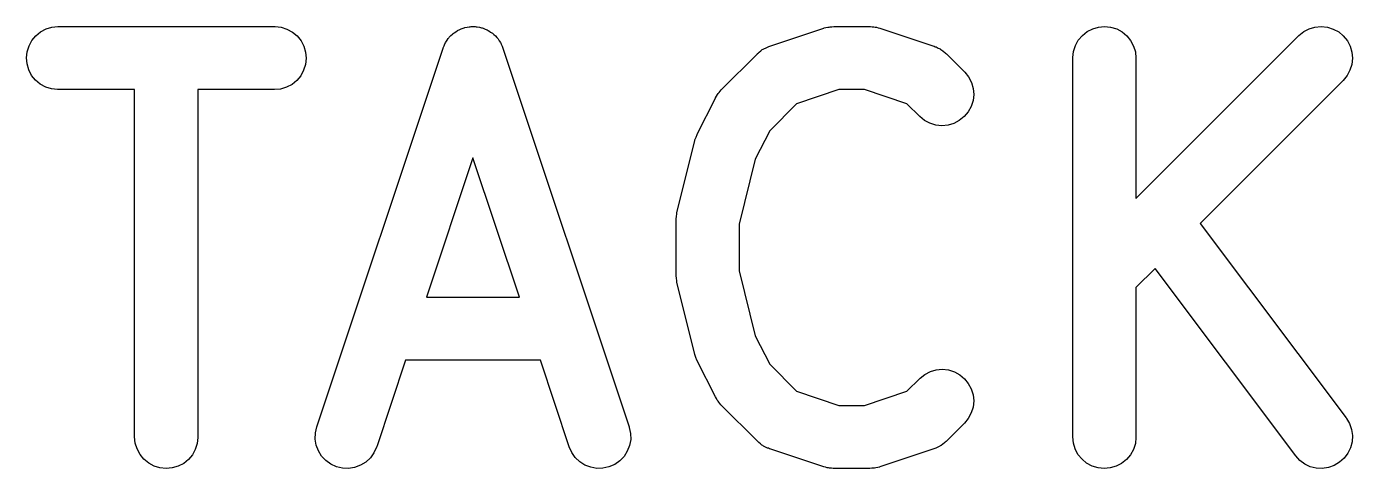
# Model space of a CAD drawing. Extents: x 1.2 to 20.5, y -8.3 to 2.7.
# Drawn here: x 12.6333 to 13.0467, y -5.5633 to -5.4255 of the extents above; entities that cross this region are included whole.
import ezdxf

# ---------------------------------------------------------------- set-up
doc = ezdxf.new("R2010")
doc.units = 0
doc.header["$MEASUREMENT"] = 0
doc.layers.add('BLACK', color=7, linetype='CONTINUOUS')

msp = doc.modelspace()

# ---------------------------------------------------------------- linework, layer by layer
at = {"layer": 'BLACK', "linetype": 'CONTINUOUS'}
for p, q in [((12.6362, -5.42834), (12.6377, -5.42712)), ((12.6377, -5.42712), (12.6394, -5.42622)), ((12.6394, -5.42622), (12.6412, -5.42567)), ((12.6412, -5.42567), (12.6431, -5.42548)), ((12.6431, -5.42548), (12.7106, -5.42548)), ((12.7106, -5.42548), (12.7108, -5.42548)), ((12.7108, -5.42548), (12.7127, -5.42569)), ((12.7127, -5.42569), (12.7145, -5.42627)), ((12.7145, -5.42627), (12.7162, -5.4272)), ((12.7162, -5.4272), (12.7177, -5.42843)), ((12.7656, -5.42832), (12.7661, -5.42783)), ((12.7661, -5.42783), (12.7663, -5.42767)), ((12.7663, -5.42767), (12.7666, -5.42748)), ((12.7666, -5.42748), (12.7671, -5.42712)), ((12.7671, -5.42712), (12.7677, -5.42673)), ((12.7677, -5.42673), (12.7679, -5.42662)), ((12.7679, -5.42662), (12.7682, -5.42647)), ((12.7682, -5.42647), (12.7688, -5.42623)), ((12.7688, -5.42623), (12.7694, -5.42596)), ((12.7694, -5.42596), (12.7697, -5.4259)), ((12.7697, -5.4259), (12.77, -5.4258)), ((12.77, -5.4258), (12.7707, -5.42569)), ((12.7707, -5.42569), (12.7713, -5.42555)), ((12.7713, -5.42555), (12.7716, -5.42554)), ((12.7716, -5.42554), (12.7719, -5.4255)), ((12.7719, -5.4255), (12.7726, -5.42552)), ((12.7726, -5.42552), (12.7732, -5.42551)), ((12.7732, -5.42551), (12.7735, -5.42556)), ((12.7735, -5.42556), (12.7738, -5.42557)), ((12.7738, -5.42557), (12.7745, -5.42572)), ((12.7745, -5.42572), (12.7751, -5.42584)), ((12.7751, -5.42584), (12.7754, -5.42594)), ((12.7754, -5.42594), (12.7757, -5.42601)), ((12.7757, -5.42601), (12.7763, -5.42629)), ((12.7763, -5.42629), (12.7769, -5.42653)), ((12.7769, -5.42653), (12.7772, -5.42668)), ((12.7772, -5.42668), (12.7774, -5.4268)), ((12.7774, -5.4268), (12.778, -5.4272)), ((12.778, -5.4272), (12.7786, -5.42756)), ((12.7786, -5.42756), (12.7788, -5.42775)), ((12.7788, -5.42775), (12.779, -5.42792)), ((12.779, -5.42792), (12.7795, -5.42842)), ((12.865, -5.43161), (12.8819, -5.42598)), ((12.8819, -5.42598), (12.882, -5.42594)), ((12.882, -5.42594), (12.8825, -5.42583)), ((12.8825, -5.42583), (12.8831, -5.42567)), ((12.8831, -5.42567), (12.8835, -5.42563)), ((12.8835, -5.42563), (12.8839, -5.42554)), ((12.8839, -5.42554), (12.8844, -5.42553)), ((12.8844, -5.42553), (12.885, -5.42548)), ((12.885, -5.42548), (12.8962, -5.42548)), ((12.8962, -5.42548), (12.8964, -5.42548)), ((12.8964, -5.42548), (12.8969, -5.42554)), ((12.8969, -5.42554), (12.8975, -5.42556)), ((12.8975, -5.42556), (12.8979, -5.42565)), ((12.8979, -5.42565), (12.8983, -5.42569)), ((12.8983, -5.42569), (12.8988, -5.42586)), ((12.8988, -5.42586), (12.8993, -5.42598)), ((12.8993, -5.42598), (12.9162, -5.43161)), ((12.9625, -5.42829), (12.964, -5.42708)), ((12.964, -5.42708), (12.9657, -5.42619)), ((12.9657, -5.42619), (12.9675, -5.42565)), ((12.9675, -5.42565), (12.9694, -5.42548)), ((12.9694, -5.42548), (12.9713, -5.42568)), ((12.9713, -5.42568), (12.9732, -5.42625)), ((12.9732, -5.42625), (12.9749, -5.42716)), ((12.9749, -5.42716), (12.9763, -5.42839)), ((13.03, -5.42826), (13.0315, -5.42707)), ((13.0315, -5.42707), (13.0332, -5.42618)), ((13.0332, -5.42618), (13.035, -5.42565)), ((13.035, -5.42565), (13.0369, -5.42548)), ((13.0369, -5.42548), (13.0389, -5.42569)), ((13.0389, -5.42569), (13.0407, -5.42626)), ((13.0407, -5.42626), (13.0424, -5.42718)), ((13.0424, -5.42718), (13.0438, -5.42841)), ((12.6335, -5.43334), (12.6341, -5.43151)), ((12.6341, -5.43151), (12.635, -5.42982)), ((12.635, -5.42982), (12.6362, -5.42834)), ((12.7177, -5.42843), (12.7189, -5.42993)), ((12.7189, -5.42993), (12.7198, -5.43163)), ((12.7198, -5.43163), (12.7203, -5.43348)), ((12.7632, -5.43208), (12.7635, -5.43146)), ((12.7635, -5.43146), (12.7637, -5.43083)), ((12.7637, -5.43083), (12.7639, -5.43059)), ((12.7639, -5.43059), (12.764, -5.43033)), ((12.764, -5.43033), (12.7644, -5.42978)), ((12.7644, -5.42978), (12.7648, -5.42921)), ((12.7648, -5.42921), (12.765, -5.42901)), ((12.765, -5.42901), (12.7651, -5.42878)), ((12.7651, -5.42878), (12.7656, -5.42832)), ((12.7795, -5.42842), (12.7799, -5.42888)), ((12.7799, -5.42888), (12.7801, -5.42911)), ((12.7801, -5.42911), (12.7803, -5.42932)), ((12.7803, -5.42932), (12.7807, -5.4299)), ((12.7807, -5.4299), (12.7811, -5.43045)), ((12.7811, -5.43045), (12.7812, -5.43071)), ((12.7812, -5.43071), (12.7813, -5.43095)), ((12.7813, -5.43095), (12.7816, -5.43159)), ((12.7816, -5.43159), (12.7818, -5.43221)), ((12.8639, -5.43212), (12.8645, -5.43181)), ((12.8645, -5.43181), (12.8647, -5.43173)), ((12.8647, -5.43173), (12.865, -5.43161)), ((12.9162, -5.43161), (12.9163, -5.43165)), ((12.9163, -5.43165), (12.9166, -5.43177)), ((12.9166, -5.43177), (12.9169, -5.43186)), ((12.9169, -5.43186), (12.9175, -5.43218)), ((12.9597, -5.43327), (12.9603, -5.43144)), ((12.9603, -5.43144), (12.9612, -5.42976)), ((12.9612, -5.42976), (12.9625, -5.42829)), ((12.9763, -5.42839), (12.9775, -5.42987)), ((12.9775, -5.42987), (12.9784, -5.43157)), ((12.9784, -5.43157), (12.979, -5.43341)), ((12.9792, -5.47905), (13.0299, -5.42836)), ((13.0299, -5.42836), (13.03, -5.42826)), ((13.0438, -5.42841), (13.0451, -5.4299)), ((13.0451, -5.4299), (13.046, -5.4316)), ((13.046, -5.4316), (13.0465, -5.43344)), ((12.6333, -5.43525), (12.6335, -5.43334)), ((12.6335, -5.43716), (12.6333, -5.43525)), ((12.7203, -5.43348), (12.7205, -5.43539)), ((12.7205, -5.43539), (12.7203, -5.4373)), ((12.7238, -5.55032), (12.7632, -5.43221)), ((12.7632, -5.43221), (12.7632, -5.43208)), ((12.7818, -5.43221), (12.8212, -5.55032)), ((12.8499, -5.44523), (12.8612, -5.43399)), ((12.8612, -5.43389), (12.8615, -5.43371)), ((12.8612, -5.43399), (12.8612, -5.43389)), ((12.8615, -5.43371), (12.8617, -5.4335)), ((12.8617, -5.4335), (12.8622, -5.43311)), ((12.8622, -5.43311), (12.8627, -5.43269)), ((12.8627, -5.43269), (12.863, -5.43256)), ((12.863, -5.43256), (12.8632, -5.43239)), ((12.8632, -5.43239), (12.8639, -5.43212)), ((12.9175, -5.43218), (12.9181, -5.43246)), ((12.9181, -5.43246), (12.9183, -5.43263)), ((12.9183, -5.43263), (12.9186, -5.43277)), ((12.9186, -5.43277), (12.9191, -5.43319)), ((12.9191, -5.43319), (12.9196, -5.43359)), ((12.9196, -5.43359), (12.9198, -5.4338)), ((12.9198, -5.4338), (12.9201, -5.43399)), ((12.9201, -5.43399), (12.9257, -5.43961)), ((12.9595, -5.43518), (12.9597, -5.43327)), ((12.9595, -5.43532), (12.9595, -5.43518)), ((12.9595, -5.55343), (12.9595, -5.43532)), ((12.979, -5.43341), (12.9792, -5.43532)), ((12.9792, -5.43532), (12.9792, -5.47905)), ((13.0465, -5.43344), (13.0467, -5.43535)), ((13.0467, -5.43535), (13.0465, -5.43727)), ((12.634, -5.43901), (12.6335, -5.43716)), ((12.6349, -5.44071), (12.634, -5.43901)), ((12.7197, -5.43913), (12.7188, -5.44082)), ((12.7203, -5.4373), (12.7197, -5.43913)), ((12.9257, -5.43961), (12.9258, -5.43971)), ((12.9258, -5.43971), (12.927, -5.44121)), ((13.0459, -5.4391), (13.045, -5.4408)), ((13.0465, -5.43727), (13.0459, -5.4391)), ((12.6361, -5.44221), (12.6349, -5.44071)), ((12.6376, -5.44344), (12.6361, -5.44221)), ((12.6393, -5.44437), (12.6376, -5.44344)), ((12.6411, -5.44495), (12.6393, -5.44437)), ((12.7144, -5.44442), (12.7125, -5.44498)), ((12.7161, -5.44352), (12.7144, -5.44442)), ((12.7176, -5.4423), (12.7161, -5.44352)), ((12.7188, -5.44082), (12.7176, -5.4423)), ((12.927, -5.44121), (12.9279, -5.44291)), ((12.9279, -5.44291), (12.9284, -5.44476)), ((13.0438, -5.44228), (12.9992, -5.48686)), ((13.045, -5.4408), (13.0438, -5.44228)), ((12.643, -5.44516), (12.6411, -5.44495)), ((12.6431, -5.44516), (12.643, -5.44516)), ((12.667, -5.44516), (12.6431, -5.44516)), ((12.667, -5.55343), (12.667, -5.44516)), ((12.7106, -5.44516), (12.6867, -5.44516)), ((12.6867, -5.44516), (12.6867, -5.55343)), ((12.7125, -5.44498), (12.7106, -5.44516)), ((12.8424, -5.45904), (12.8481, -5.44779)), ((12.8481, -5.44767), (12.8484, -5.44721)), ((12.8481, -5.44779), (12.8481, -5.44767)), ((12.8484, -5.44721), (12.8487, -5.44672)), ((12.8487, -5.44672), (12.8489, -5.4464)), ((12.8489, -5.4464), (12.8492, -5.44606)), ((12.8492, -5.44606), (12.8496, -5.44566)), ((12.8496, -5.44566), (12.8499, -5.44523)), ((12.8866, -5.44516), (12.8734, -5.44955)), ((12.8946, -5.44516), (12.8866, -5.44516)), ((12.9078, -5.44955), (12.8946, -5.44516)), ((12.9284, -5.44858), (12.9278, -5.45041)), ((12.9284, -5.44476), (12.9286, -5.44667)), ((12.9286, -5.44667), (12.9284, -5.44858)), ((12.8734, -5.44955), (12.865, -5.45802)), ((12.9118, -5.45353), (12.9078, -5.44955)), ((12.9269, -5.4521), (12.9256, -5.45358)), ((12.9278, -5.45041), (12.9269, -5.4521)), ((12.9133, -5.45475), (12.9118, -5.45353)), ((12.9149, -5.45566), (12.9133, -5.45475)), ((12.9168, -5.45622), (12.9149, -5.45566)), ((12.9187, -5.45641), (12.9168, -5.45622)), ((12.9206, -5.45623), (12.9187, -5.45641)), ((12.9224, -5.45568), (12.9206, -5.45623)), ((12.9241, -5.45479), (12.9224, -5.45568)), ((12.9256, -5.45358), (12.9241, -5.45479)), ((12.8417, -5.46083), (12.8421, -5.45998)), ((12.8417, -5.46088), (12.8417, -5.46083)), ((12.8417, -5.46092), (12.8417, -5.46088)), ((12.8417, -5.46105), (12.8417, -5.46092)), ((12.8421, -5.45998), (12.8424, -5.45912)), ((12.8424, -5.45908), (12.8424, -5.45904)), ((12.8424, -5.45912), (12.8424, -5.45908)), ((12.865, -5.45802), (12.8605, -5.46688)), ((12.8361, -5.48355), (12.8417, -5.46105)), ((12.7725, -5.46645), (12.758, -5.50984)), ((12.787, -5.50984), (12.7725, -5.46645)), ((12.8605, -5.46688), (12.8555, -5.48715)), ((12.8358, -5.48545), (12.8359, -5.48467)), ((12.8358, -5.48563), (12.8358, -5.48545)), ((12.8358, -5.4858), (12.8358, -5.48563)), ((12.8358, -5.48594), (12.8358, -5.4858)), ((12.8359, -5.48467), (12.836, -5.48389)), ((12.836, -5.48373), (12.8361, -5.48355)), ((12.836, -5.48389), (12.836, -5.48373)), ((12.8358, -5.50281), (12.8358, -5.48594)), ((12.8555, -5.48715), (12.8555, -5.5016)), ((12.9992, -5.48686), (13.0447, -5.54753)), ((12.8555, -5.5016), (12.8605, -5.52187)), ((12.9852, -5.50092), (12.9792, -5.50689)), ((13.029, -5.55934), (12.9852, -5.50092)), ((12.8358, -5.50299), (12.8358, -5.50281)), ((12.8358, -5.50316), (12.8358, -5.50299)), ((12.8359, -5.50394), (12.8358, -5.50316)), ((12.836, -5.50472), (12.8359, -5.50394)), ((12.836, -5.50489), (12.836, -5.50472)), ((12.836, -5.50507), (12.836, -5.50489)), ((12.8361, -5.5052), (12.836, -5.50507)), ((12.8417, -5.5277), (12.8361, -5.5052)), ((12.758, -5.50984), (12.787, -5.50984)), ((12.9792, -5.50689), (12.9792, -5.55343)), ((12.8605, -5.52187), (12.865, -5.53073)), ((12.7515, -5.52953), (12.7425, -5.55654)), ((12.7935, -5.52953), (12.7515, -5.52953)), ((12.8025, -5.55654), (12.7935, -5.52953)), ((12.8417, -5.52774), (12.8417, -5.5277)), ((12.8417, -5.52778), (12.8417, -5.52774)), ((12.842, -5.52864), (12.8417, -5.52778)), ((12.8423, -5.52951), (12.842, -5.52864)), ((12.8424, -5.52954), (12.8423, -5.52951)), ((12.8424, -5.52959), (12.8424, -5.52954)), ((12.8424, -5.52971), (12.8424, -5.52959)), ((12.8481, -5.54096), (12.8424, -5.52971)), ((12.865, -5.53073), (12.8734, -5.5392)), ((12.9078, -5.5392), (12.9118, -5.53522)), ((12.9118, -5.53522), (12.9119, -5.53513)), ((12.9119, -5.53513), (12.9134, -5.53393)), ((12.9134, -5.53393), (12.9151, -5.53304)), ((12.9151, -5.53304), (12.9169, -5.53251)), ((12.9169, -5.53251), (12.9188, -5.53234)), ((12.9188, -5.53234), (12.9207, -5.53255)), ((12.9207, -5.53255), (12.9226, -5.53312)), ((12.9226, -5.53312), (12.9243, -5.53404)), ((12.9243, -5.53404), (12.9257, -5.53527)), ((12.9257, -5.53527), (12.9269, -5.53676)), ((12.8734, -5.5392), (12.8866, -5.54359)), ((12.8946, -5.54359), (12.9078, -5.5392)), ((12.9269, -5.53676), (12.9278, -5.53846)), ((12.9278, -5.53846), (12.9284, -5.5403)), ((12.8484, -5.54143), (12.8481, -5.54096)), ((12.8486, -5.54192), (12.8484, -5.54143)), ((12.8489, -5.54224), (12.8486, -5.54192)), ((12.8491, -5.54259), (12.8489, -5.54224)), ((12.8495, -5.54299), (12.8491, -5.54259)), ((12.8498, -5.54342), (12.8495, -5.54299)), ((12.8499, -5.54352), (12.8498, -5.54342)), ((12.8612, -5.55477), (12.8499, -5.54352)), ((12.8866, -5.54359), (12.8946, -5.54359)), ((12.9284, -5.5403), (12.9286, -5.54222)), ((12.9286, -5.54222), (12.9284, -5.54413)), ((12.9269, -5.54766), (12.9257, -5.54914)), ((12.9278, -5.54596), (12.9269, -5.54766)), ((12.9284, -5.54413), (12.9278, -5.54596)), ((13.0447, -5.54753), (13.0448, -5.54764)), ((13.0448, -5.54764), (13.0458, -5.54929)), ((12.7234, -5.55219), (12.7238, -5.55032)), ((12.8212, -5.55032), (12.8212, -5.55045)), ((12.8212, -5.55045), (12.8216, -5.55233)), ((12.9257, -5.54914), (12.9201, -5.55477)), ((13.0458, -5.54929), (13.0464, -5.5511)), ((13.0464, -5.5511), (13.0467, -5.55301)), ((12.6672, -5.55534), (12.667, -5.55343)), ((12.6678, -5.55718), (12.6672, -5.55534)), ((12.6865, -5.55548), (12.6859, -5.55731)), ((12.6867, -5.55357), (12.6865, -5.55548)), ((12.6867, -5.55343), (12.6867, -5.55357)), ((12.7233, -5.55411), (12.7234, -5.55219)), ((12.7236, -5.55601), (12.7233, -5.55411)), ((12.7243, -5.5578), (12.7236, -5.55601)), ((12.8217, -5.55425), (12.8213, -5.55614)), ((12.8216, -5.55233), (12.8217, -5.55425)), ((12.8614, -5.55495), (12.8612, -5.55477)), ((12.8616, -5.55516), (12.8614, -5.55495)), ((12.8621, -5.55556), (12.8616, -5.55516)), ((12.8626, -5.55599), (12.8621, -5.55556)), ((12.8629, -5.55612), (12.8626, -5.55599)), ((12.9185, -5.55606), (12.9182, -5.55619)), ((12.919, -5.55564), (12.9185, -5.55606)), ((12.9195, -5.55525), (12.919, -5.55564)), ((12.9197, -5.55504), (12.9195, -5.55525)), ((12.92, -5.55486), (12.9197, -5.55504)), ((12.9201, -5.55477), (12.92, -5.55486)), ((12.9597, -5.55534), (12.9595, -5.55343)), ((12.9602, -5.55718), (12.9597, -5.55534)), ((12.979, -5.55548), (12.9784, -5.55731)), ((12.9792, -5.55357), (12.979, -5.55548)), ((12.9792, -5.55343), (12.9792, -5.55357)), ((13.0466, -5.55492), (13.0461, -5.55679)), ((13.0467, -5.55301), (13.0466, -5.55492)), ((12.6687, -5.55888), (12.6678, -5.55718)), ((12.6699, -5.56037), (12.6687, -5.55888)), ((12.685, -5.55899), (12.6838, -5.56046)), ((12.6859, -5.55731), (12.685, -5.55899)), ((12.7253, -5.55943), (12.7243, -5.5578)), ((12.7266, -5.56083), (12.7253, -5.55943)), ((12.7405, -5.55997), (12.7391, -5.56127)), ((12.7416, -5.55842), (12.7405, -5.55997)), ((12.7424, -5.55667), (12.7416, -5.55842)), ((12.7425, -5.55654), (12.7424, -5.55667)), ((12.8033, -5.5583), (12.8025, -5.55654)), ((12.8044, -5.55987), (12.8033, -5.5583)), ((12.8058, -5.56119), (12.8044, -5.55987)), ((12.8196, -5.55954), (12.8183, -5.56092)), ((12.8206, -5.55792), (12.8196, -5.55954)), ((12.8213, -5.55614), (12.8206, -5.55792)), ((12.8631, -5.55629), (12.8629, -5.55612)), ((12.8637, -5.55658), (12.8631, -5.55629)), ((12.8643, -5.55689), (12.8637, -5.55658)), ((12.8646, -5.55698), (12.8643, -5.55689)), ((12.8649, -5.5571), (12.8646, -5.55698)), ((12.865, -5.55714), (12.8649, -5.5571)), ((12.8819, -5.56277), (12.865, -5.55714)), ((12.9162, -5.55714), (12.8993, -5.56277)), ((12.9165, -5.55703), (12.9162, -5.55714)), ((12.9168, -5.55695), (12.9165, -5.55703)), ((12.9174, -5.55664), (12.9168, -5.55695)), ((12.918, -5.55636), (12.9174, -5.55664)), ((12.9182, -5.55619), (12.918, -5.55636)), ((12.9611, -5.55888), (12.9602, -5.55718)), ((12.9624, -5.56037), (12.9611, -5.55888)), ((12.9775, -5.55899), (12.9762, -5.56046)), ((12.9784, -5.55731), (12.9775, -5.55899)), ((13.0303, -5.56075), (13.029, -5.55934)), ((13.0441, -5.56006), (13.0427, -5.56135)), ((13.0453, -5.55852), (13.0441, -5.56006)), ((13.0461, -5.55679), (13.0453, -5.55852)), ((12.6714, -5.56159), (12.6699, -5.56037)), ((12.6731, -5.5625), (12.6714, -5.56159)), ((12.6749, -5.56307), (12.6731, -5.5625)), ((12.6768, -5.56327), (12.6749, -5.56307)), ((12.6787, -5.5631), (12.6768, -5.56327)), ((12.6806, -5.56256), (12.6787, -5.5631)), ((12.6823, -5.56167), (12.6806, -5.56256)), ((12.6838, -5.56046), (12.6823, -5.56167)), ((12.7282, -5.56195), (12.7266, -5.56083)), ((12.7299, -5.56275), (12.7282, -5.56195)), ((12.7318, -5.56319), (12.7299, -5.56275)), ((12.7337, -5.56325), (12.7318, -5.56319)), ((12.7356, -5.56295), (12.7337, -5.56325)), ((12.7374, -5.56228), (12.7356, -5.56295)), ((12.7391, -5.56127), (12.7374, -5.56228)), ((12.8074, -5.56222), (12.8058, -5.56119)), ((12.8092, -5.56291), (12.8074, -5.56222)), ((12.8111, -5.56324), (12.8092, -5.56291)), ((12.813, -5.5632), (12.8111, -5.56324)), ((12.8149, -5.56279), (12.813, -5.5632)), ((12.8167, -5.56202), (12.8149, -5.56279)), ((12.8183, -5.56092), (12.8167, -5.56202)), ((12.8824, -5.56289), (12.8819, -5.56277)), ((12.8829, -5.56306), (12.8824, -5.56289)), ((12.8833, -5.5631), (12.8829, -5.56306)), ((12.8837, -5.56319), (12.8833, -5.5631)), ((12.8843, -5.56321), (12.8837, -5.56319)), ((12.8848, -5.56327), (12.8843, -5.56321)), ((12.885, -5.56327), (12.8848, -5.56327)), ((12.8962, -5.56327), (12.885, -5.56327)), ((12.8968, -5.56322), (12.8962, -5.56327)), ((12.8973, -5.56321), (12.8968, -5.56322)), ((12.8977, -5.56313), (12.8973, -5.56321)), ((12.8981, -5.56309), (12.8977, -5.56313)), ((12.8987, -5.56293), (12.8981, -5.56309)), ((12.8992, -5.56281), (12.8987, -5.56293)), ((12.8993, -5.56277), (12.8992, -5.56281)), ((12.9638, -5.56159), (12.9624, -5.56037)), ((12.9655, -5.5625), (12.9638, -5.56159)), ((12.9674, -5.56307), (12.9655, -5.5625)), ((12.9693, -5.56327), (12.9674, -5.56307)), ((12.9712, -5.5631), (12.9693, -5.56327)), ((12.973, -5.56256), (12.9712, -5.5631)), ((12.9747, -5.56167), (12.973, -5.56256)), ((12.9762, -5.56046), (12.9747, -5.56167)), ((13.0318, -5.56189), (13.0303, -5.56075)), ((13.0335, -5.56271), (13.0318, -5.56189)), ((13.0354, -5.56317), (13.0335, -5.56271)), ((13.0373, -5.56326), (13.0354, -5.56317)), ((13.0392, -5.56298), (13.0373, -5.56326)), ((13.041, -5.56233), (13.0392, -5.56298)), ((13.0427, -5.56135), (13.041, -5.56233))]:
    msp.add_line(p, q, dxfattribs=at)

doc.saveas('drawing.dxf')
